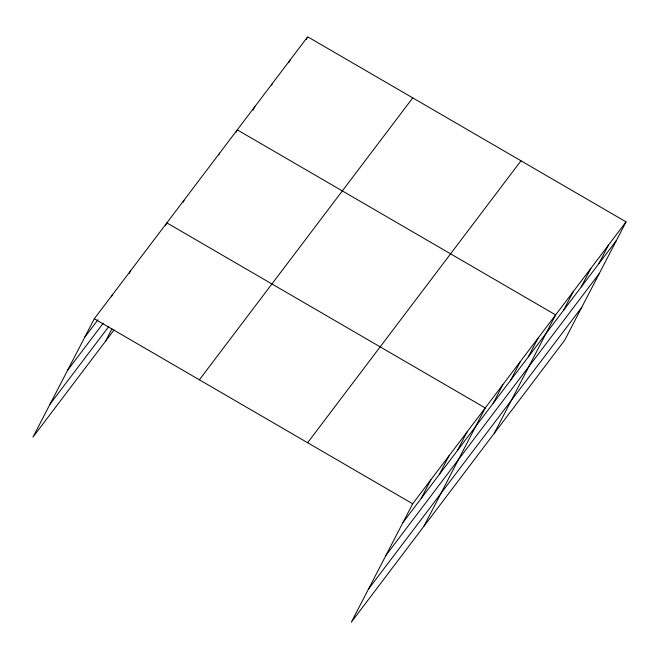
<?xml version="1.0" encoding="UTF-8"?>
<svg xmlns="http://www.w3.org/2000/svg" width="659" height="659" viewBox="0 0 659 659"><rect width="100%" height="100%" fill="white"/><g stroke="black" fill="none" stroke-linecap="round" stroke-linejoin="round"><path stroke-width="0.99" d="M626.05 221.869L412.682 503.797L351.313 622.195L564.681 340.258L626.05 221.869L307.687 36.805L94.319 318.742L32.95 437.131L113.991 330.052M111.536 296.55L112.458 294.779M129.213 273.469L130.589 270.808M105.498 341.28L111.956 328.816M165.483 225.543L166.867 222.882L485.23 407.946L423.861 526.335M183.087 202.28L184.009 200.509M218.755 154.873L219.669 153.102M235.897 132.5L237.273 129.848L555.636 314.903L494.266 433.301M253.04 110.127L254.876 106.585M271.566 85.093L272.48 83.322M288.708 62.72L290.084 60.068M306.311 39.466L307.226 37.695M421.175 498.443L430.821 479.834M439.314 474.48L448.96 455.871M457.445 450.509L467.091 431.909M493.187 403.292L502.833 384.683M510.791 380.029L520.437 361.42M528.394 356.766L538.041 338.166M563.602 310.249L573.239 291.64M581.197 286.986L590.843 268.386M598.8 263.732L608.446 245.123M84.673 337.342L97.977 319.772M67.605 370.276L103.274 323.149M50.018 404.206L108.661 326.716M199.38 379.806L412.748 97.878M307.621 442.733L520.989 160.796M403.036 522.406L616.404 240.469M385.968 555.339L599.336 273.403M368.381 589.261L581.749 307.333M94.319 318.742L412.682 503.797"/></g></svg>
